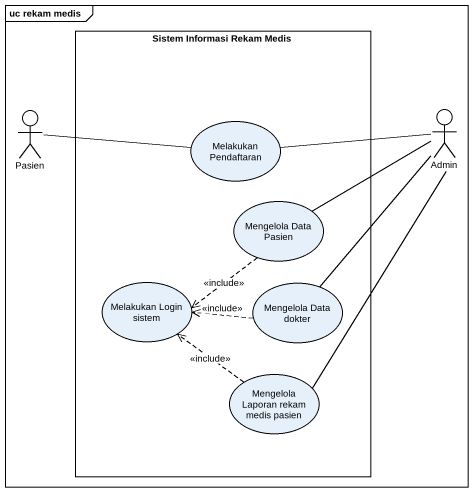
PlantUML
@startuml
mainframe uc rekam medis
rectangle "Sistem Informasi Rekam Medis" as Sistem_Informasi_Rekam_Medis {
  usecase "Melakukan Pendaftaran" as Melakukan_Pendaftaran
  usecase "Mengelola Data Pasien" as Mengelola_Data_Pasien
  usecase "Melakukan Login sistem" as Melakukan_Login_sistem
  usecase "Mengelola Data dokter" as Mengelola_Data_dokter
  usecase "Mengelola Laporan rekam medis pasien" as Mengelola_Laporan_rekam
}
actor Admin
actor Pasien
Admin -left- Melakukan_Pendaftaran
Admin -left- Mengelola_Data_Pasien
Admin -- Mengelola_Data_dokter
Admin -- Mengelola_Laporan_rekam
Pasien -right- Melakukan_Pendaftaran
Mengelola_Data_Pasien ..> Melakukan_Login_sistem : <<include>>
Mengelola_Data_dokter .left.> Melakukan_Login_sistem : <<include>>
Mengelola_Laporan_rekam .up.> Melakukan_Login_sistem : <<include>>
@enduml
